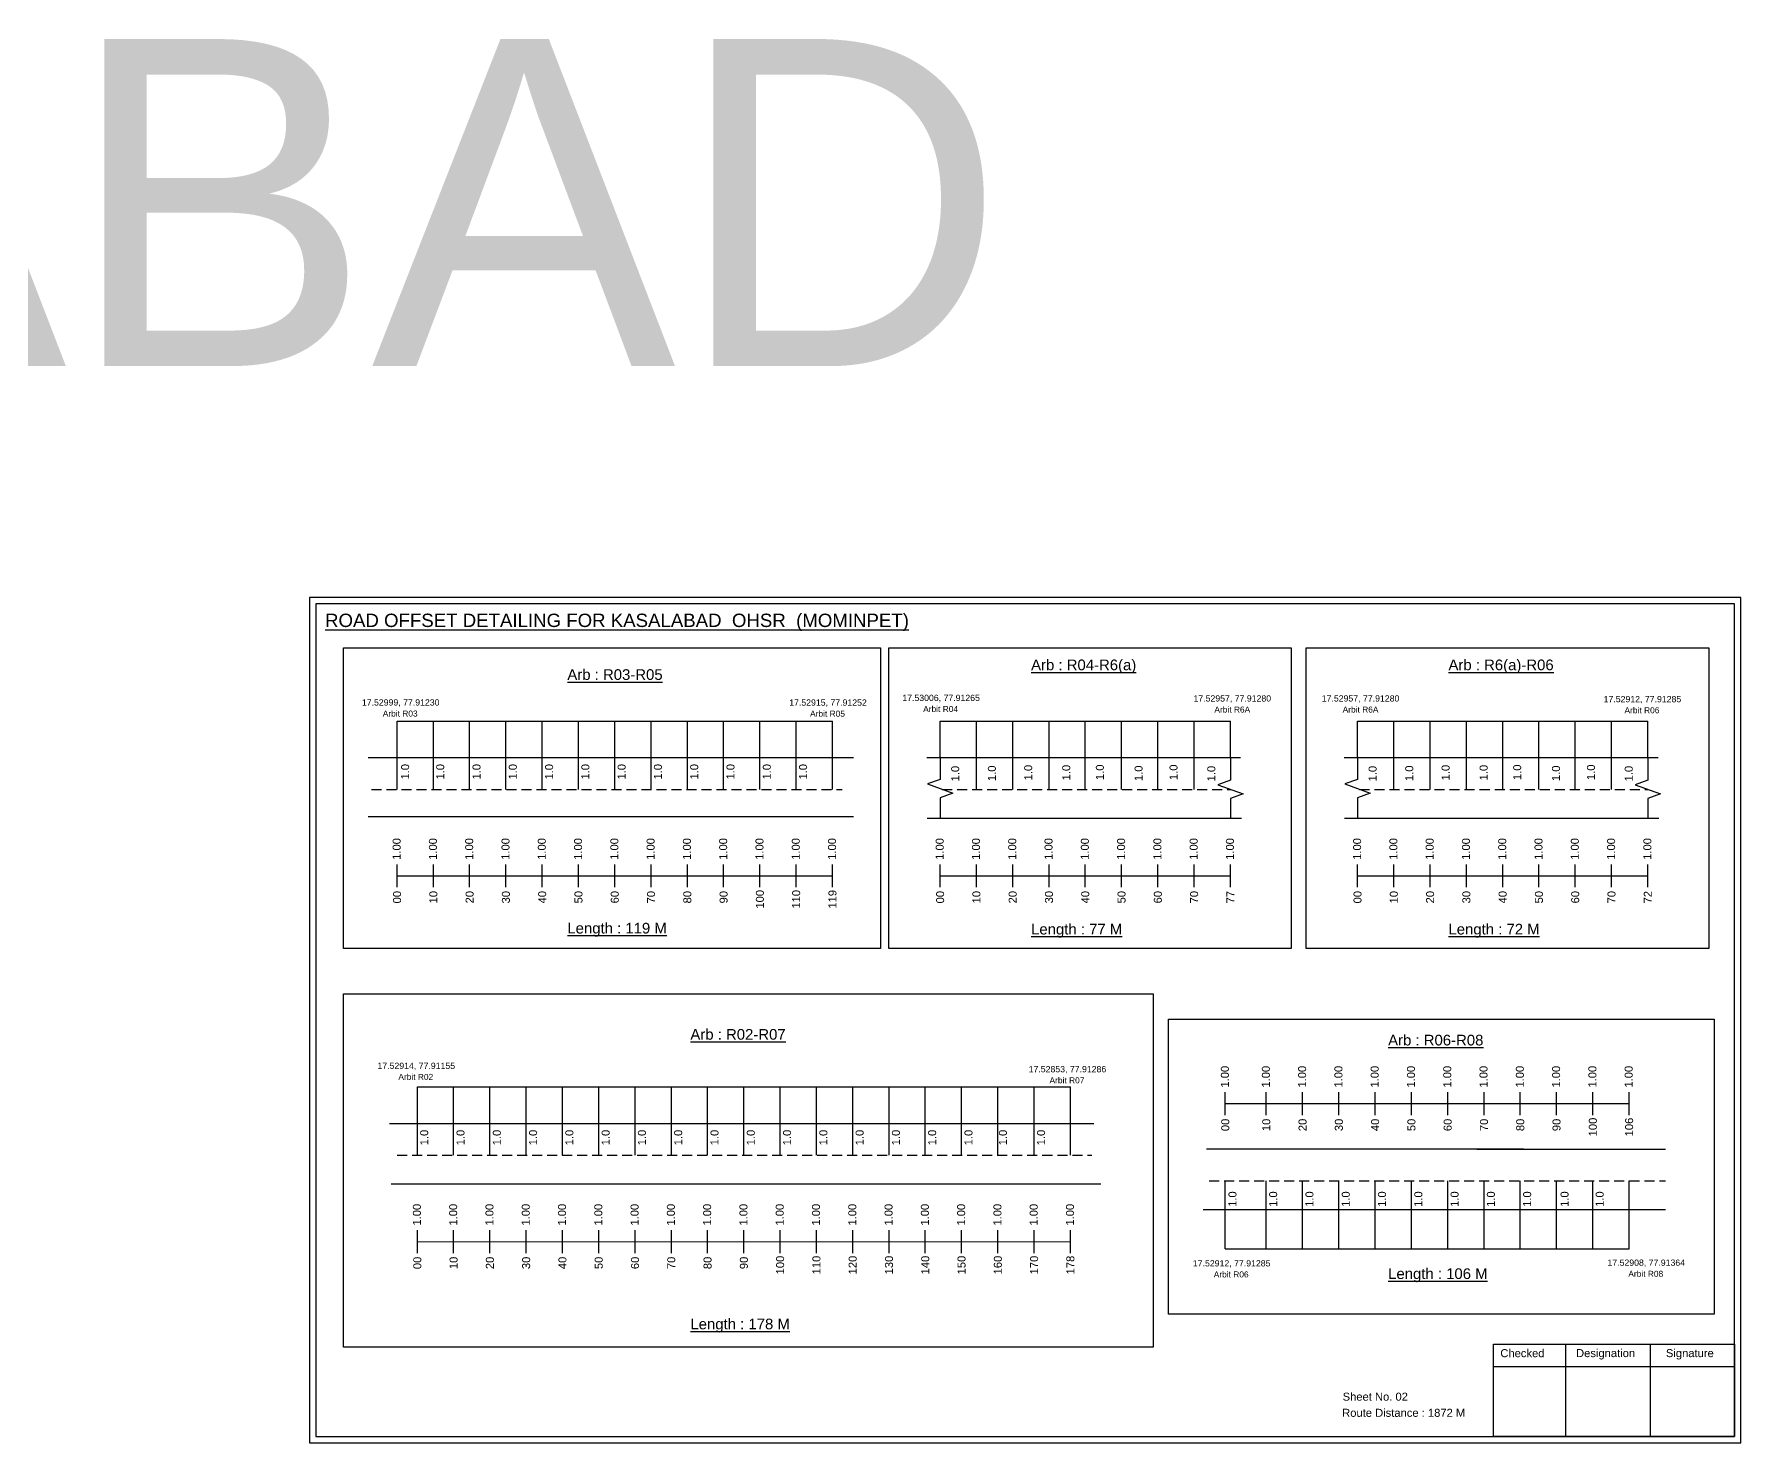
# Model space of a CAD drawing. Header units: inches. Extents: x 1281 to 4707, y 164 to 1513.
# Drawn here: x 1921 to 2560, y 164 to 692 of the extents above; entities that cross this region are included whole.
import ezdxf

# ---------------------------------------------------------------- set-up
doc = ezdxf.new("R2010")
doc.units = ezdxf.units.IN
doc.header["$MEASUREMENT"] = 0
doc.linetypes.add('DASHED2', pattern=[0.375, 0.25, -0.125])
doc.layers.add('PDF_Geometry', color=7, linetype='Continuous')
doc.layers.add('PDF_Text', color=5, linetype='Continuous')
doc.styles.add('PDF Arial', font='arial.ttf')
doc.styles.get("Standard").update_dxf_attribs({"font": 'arial.ttf'})

msp = doc.modelspace()

# ---------------------------------------------------------------- linework, layer by layer
at = {"color": 5}
for p, q in [((2056.8, 434.27), (2220, 434.27)), ((2260.36, 434.27), (2369.16, 434.27)), ((2416.82, 434.27), (2525.62, 434.27)), ((2064.4, 297.25), (2309.2, 297.25)), ((2367.24, 236.58), (2518.61, 236.58))]:
    msp.add_line(p, q, dxfattribs=at)
for p, q in [((2056.8, 408.74), (2056.8, 434.27)), ((2070.4, 408.74), (2070.4, 434.27)), ((2084, 408.74), (2084, 434.27)), ((2097.6, 408.74), (2097.6, 434.27)), ((2111.2, 408.74), (2111.2, 434.27)), ((2124.8, 408.74), (2124.8, 434.27)), ((2138.4, 408.74), (2138.4, 434.27)), ((2152, 408.74), (2152, 434.27)), ((2165.6, 408.74), (2165.6, 434.27)), ((2179.2, 408.74), (2179.2, 434.27)), ((2192.8, 408.74), (2192.8, 434.27)), ((2206.4, 408.74), (2206.4, 434.27)), ((2220, 408.74), (2220, 434.27)), ((2260.36, 420.63), (2260.36, 434.27)), ((2273.96, 408.74), (2273.96, 434.27)), ((2287.56, 408.74), (2287.56, 434.27)), ((2301.16, 408.74), (2301.16, 434.27)), ((2314.76, 408.74), (2314.76, 434.27)), ((2328.36, 408.74), (2328.36, 434.27)), ((2341.96, 408.74), (2341.96, 434.27)), ((2355.56, 408.74), (2355.56, 434.27)), ((2369.16, 420.62), (2369.16, 434.27)), ((2416.82, 420.63), (2416.82, 434.27)), ((2430.42, 408.74), (2430.42, 434.27)), ((2444.02, 408.74), (2444.02, 434.27)), ((2457.62, 408.74), (2457.62, 434.27)), ((2471.22, 408.74), (2471.22, 434.27)), ((2484.82, 408.74), (2484.82, 434.27)), ((2498.42, 408.74), (2498.42, 434.27)), ((2512.02, 408.74), (2512.02, 434.27)), ((2525.62, 420.62), (2525.62, 434.27)), ((2045.92, 420.62), (2227.83, 420.62)), ((2255.36, 420.62), (2372.98, 420.68)), ((2411.82, 420.62), (2529.43, 420.68)), ((2227.83, 398.43), (2045.92, 398.43)), ((2255.51, 397.93), (2373.29, 397.93)), ((2411.96, 397.93), (2529.74, 397.93)), ((2064.4, 271.71), (2064.4, 297.25)), ((2078, 271.71), (2078, 297.25)), ((2091.6, 271.71), (2091.6, 297.25)), ((2105.2, 271.71), (2105.2, 297.25)), ((2118.8, 271.71), (2118.8, 297.25)), ((2132.4, 271.71), (2132.4, 297.25)), ((2146, 271.71), (2146, 297.25)), ((2159.6, 271.71), (2159.6, 297.25)), ((2173.2, 271.71), (2173.2, 297.25)), ((2186.8, 271.71), (2186.8, 297.25)), ((2200.4, 271.71), (2200.4, 297.25)), ((2214, 271.71), (2214, 297.25)), ((2227.6, 271.71), (2227.6, 297.25)), ((2241.2, 271.71), (2241.2, 297.25)), ((2254.8, 271.71), (2254.8, 297.25)), ((2268.4, 271.71), (2268.4, 297.25)), ((2282, 271.71), (2282, 297.25)), ((2295.6, 271.71), (2295.6, 297.25)), ((2309.2, 271.71), (2309.2, 297.25)), ((2053.9, 283.6), (2317.94, 283.6)), ((2479.01, 273.99), (2360.15, 273.99)), ((2461.53, 273.99), (2532.21, 273.99)), ((2054.57, 260.91), (2320.56, 260.91)), ((2367.24, 236.58), (2367.24, 262.11)), ((2382.61, 236.58), (2382.61, 262.11)), ((2396.21, 236.58), (2396.21, 262.11)), ((2409.81, 236.58), (2409.81, 262.11)), ((2423.41, 236.58), (2423.41, 262.11)), ((2437.01, 236.58), (2437.01, 262.11)), ((2450.61, 236.58), (2450.61, 262.11)), ((2464.21, 236.58), (2464.21, 262.11)), ((2477.81, 236.58), (2477.81, 262.11)), ((2491.41, 236.58), (2491.41, 262.11)), ((2505.01, 236.58), (2505.01, 262.11)), ((2518.61, 236.58), (2518.61, 262.11)), ((2358.95, 251.31), (2532.21, 251.31))]:
    msp.add_line(p, q)
at = {"linetype": 'DASHED2', "ltscale": 15}
for p, q in [((2047.19, 408.74), (2223.61, 408.74)), ((2261.12, 408.74), (2369.16, 408.74)), ((2417.58, 408.74), (2525.62, 408.74)), ((2056.78, 271.71), (2317.21, 271.71)), ((2361.18, 262.11), (2532.21, 262.11))]:
    msp.add_line(p, q, dxfattribs=at)
at = {"color": 217, "true_color": 0x93278f}
for p, q in [((2056.8, 372.04), (2056.8, 380.59)), ((2070.4, 372.04), (2070.4, 380.59)), ((2084, 372.04), (2084, 380.59)), ((2097.6, 372.04), (2097.6, 380.59)), ((2111.2, 372.04), (2111.2, 380.59)), ((2124.8, 372.04), (2124.8, 380.59)), ((2138.4, 372.04), (2138.4, 380.59)), ((2152, 372.04), (2152, 380.59)), ((2165.6, 372.04), (2165.6, 380.59)), ((2179.2, 372.04), (2179.2, 380.59)), ((2192.8, 372.04), (2192.8, 380.59)), ((2206.4, 372.04), (2206.4, 380.59)), ((2220, 372.04), (2220, 380.59)), ((2260.36, 372.04), (2260.36, 380.59)), ((2273.96, 372.04), (2273.96, 380.59)), ((2287.56, 372.04), (2287.56, 380.59)), ((2301.16, 372.04), (2301.16, 380.59)), ((2314.76, 372.04), (2314.76, 380.59)), ((2328.36, 372.04), (2328.36, 380.59)), ((2341.96, 372.04), (2341.96, 380.59)), ((2355.56, 372.04), (2355.56, 380.59)), ((2369.16, 372.04), (2369.16, 380.59)), ((2416.82, 372.04), (2416.82, 380.59)), ((2430.42, 372.04), (2430.42, 380.59)), ((2444.02, 372.04), (2444.02, 380.59)), ((2457.62, 372.04), (2457.62, 380.59)), ((2471.22, 372.04), (2471.22, 380.59)), ((2484.82, 372.04), (2484.82, 380.59)), ((2498.42, 372.04), (2498.42, 380.59)), ((2512.02, 372.04), (2512.02, 380.59)), ((2525.62, 372.04), (2525.62, 380.59)), ((2056.8, 376.31), (2220, 376.34)), ((2260.36, 376.31), (2369.16, 376.31)), ((2416.82, 376.31), (2525.62, 376.31)), ((2367.24, 286.72), (2367.24, 295.28)), ((2382.61, 286.72), (2382.61, 295.28)), ((2396.21, 286.72), (2396.21, 295.28)), ((2409.81, 286.72), (2409.81, 295.28)), ((2423.41, 286.72), (2423.41, 295.28)), ((2437.01, 286.72), (2437.01, 295.28)), ((2450.61, 286.72), (2450.61, 295.28)), ((2464.21, 286.72), (2464.21, 295.28)), ((2477.81, 286.72), (2477.81, 295.28)), ((2491.41, 286.72), (2491.41, 295.28)), ((2505.01, 286.72), (2505.01, 295.28)), ((2518.61, 286.72), (2518.61, 295.28)), ((2367.24, 290.99), (2518.61, 290.99)), ((2064.4, 235.01), (2064.4, 243.57)), ((2078, 235.01), (2078, 243.57)), ((2091.6, 235.01), (2091.6, 243.57)), ((2105.2, 235.01), (2105.2, 243.57)), ((2118.8, 235.01), (2118.8, 243.57)), ((2132.4, 235.01), (2132.4, 243.57)), ((2146, 235.01), (2146, 243.57)), ((2159.6, 235.01), (2159.6, 243.57)), ((2173.2, 235.01), (2173.2, 243.57)), ((2186.8, 235.01), (2186.8, 243.57)), ((2200.4, 235.01), (2200.4, 243.57)), ((2214, 235.01), (2214, 243.57)), ((2227.6, 235.01), (2227.6, 243.57)), ((2241.2, 235.01), (2241.2, 243.57)), ((2254.8, 235.01), (2254.8, 243.57)), ((2268.4, 235.01), (2268.4, 243.57)), ((2282, 235.01), (2282, 243.57)), ((2295.6, 235.01), (2295.6, 243.57)), ((2309.2, 235.01), (2309.2, 243.57)), ((2064.4, 239.28), (2309.2, 239.33))]:
    msp.add_line(p, q, dxfattribs=at)
for points in [[(2036.71, 461.76), (2237.94, 461.76), (2237.94, 349.08), (2036.71, 349.08)], [(2241.13, 461.76), (2391.98, 461.76), (2391.98, 349.08), (2241.13, 349.08)], [(2397.59, 461.76), (2548.44, 461.76), (2548.44, 349.08), (2397.59, 349.08)], [(2036.71, 332.09), (2340.22, 332.09), (2340.22, 199.72), (2036.71, 199.72)], [(2345.92, 322.66), (2550.48, 322.66), (2550.48, 212.17), (2345.92, 212.17)]]:
    msp.add_lwpolyline(points, close=True)
at = {"linetype": 'Continuous'}
for points in [[(2260.34, 420.9), (2260.34, 412.47), (2255.6, 410.75), (2265.08, 407.29), (2260.34, 405.57), (2260.34, 398.22)], [(2369.16, 420.62), (2369.16, 412.19), (2364.42, 410.46), (2373.9, 407.01), (2369.16, 405.28), (2369.16, 397.93)], [(2416.8, 420.9), (2416.8, 412.47), (2412.05, 410.75), (2421.54, 407.29), (2416.8, 405.57), (2416.8, 398.22)], [(2525.62, 420.62), (2525.62, 412.19), (2520.87, 410.46), (2530.36, 407.01), (2525.62, 405.28), (2525.62, 397.93)]]:
    msp.add_lwpolyline(points, dxfattribs=at)
at = {"layer": 'PDF_Geometry'}
for points in [[(2024.01, 480.63), (2024.01, 163.92), (2560.49, 163.92), (2560.49, 480.63)], [(2026.34, 478.3), (2026.34, 166.34), (2558.07, 166.34), (2558.07, 478.3)]]:
    msp.add_lwpolyline(points, close=True, dxfattribs=at)
at = {"layer": 'PDF_Geometry', "color": 242, "true_color": 0xcc1f26}
msp.add_lwpolyline([(2558.07, 166.24), (2467.72, 166.24), (2467.72, 200.86), (2558.07, 200.86)], close=True, dxfattribs=at)
for points in [[(2494.71, 200.86), (2494.71, 166.24)], [(2526.43, 200.86), (2526.43, 166.24)], [(2467.72, 192.48), (2558.07, 192.48)]]:
    msp.add_lwpolyline(points, dxfattribs=at)

# ---------------------------------------------------------------- texts
for s, height, p in [('KASALABAD', 122.535, (1266.98, 567.31)), ('Sheet No. 02', 3, (2411.22, 179.72)), ('Route Distance : 1872 M', 3, (2411.04, 173.67))]:
    msp.add_text(s, height=height).set_placement(p)
at = {"color": 242, "true_color": 0xcd2027}
for s, height, p in [('%%UROAD OFFSET DETAILING FOR KASALABAD  OHSR  (MOMINPET)', 5, (2029.79, 469.56)), ('%%UArb : R04-R6(a)', 4, (2294.44, 453.37)), ('%%UArb : R6(a)-R06', 4, (2450.89, 453.37)), ('%%UArb : R03-R05', 4, (2120.62, 449.74)), ('%%ULength : 119 M', 4, (2120.62, 354.74)), ('%%ULength : 77 M', 4, (2294.44, 354.37)), ('%%ULength : 72 M', 4, (2450.89, 354.37)), ('%%UArb : R02-R07', 4, (2166.74, 314.95)), ('%%UArb : R06-R08', 4, (2428.27, 312.8)), ('%%ULength : 106 M', 4, (2428.27, 225.3)), ('%%ULength : 178 M', 4, (2166.74, 206.45))]:
    msp.add_text(s, height=height, dxfattribs=at).set_placement(p)
at = {"color": 5}
for s, height, p in [('17.52999, 77.91230', 2.34, (2043.61, 440.14)), ('17.52915, 77.91252', 2.34, (2203.78, 440.09)), ('17.53006, 77.91265', 2.34, (2246.17, 441.84)), ('17.52957, 77.91280', 2.34, (2355.32, 441.65)), ('17.52957, 77.91280', 2.34, (2403.4, 441.65)), ('17.52912, 77.91285', 2.34, (2509.05, 441.38)), ('Arbit R03', 2.246, (2051.43, 436.02)), ('Arbit R05', 2.246, (2211.6, 435.96)), ('Arbit R04', 2.246, (2253.99, 437.71)), ('Arbit R6A', 2.246, (2363.14, 437.52)), ('Arbit R6A', 2.246, (2411.22, 437.52)), ('Arbit R06', 2.246, (2516.87, 437.25)), ('17.52914, 77.91155', 2.34, (2049.45, 304.01)), ('Arbit R02', 2.246, (2057.27, 299.89)), ('17.52853, 77.91286', 2.34, (2293.53, 302.75)), ('Arbit R07', 2.246, (2301.35, 298.62)), ('17.52912, 77.91285', 2.34, (2355.08, 230.01)), ('17.52908, 77.91364', 2.34, (2510.48, 230.25)), ('Arbit R06', 2.246, (2362.9, 225.89)), ('Arbit R08', 2.246, (2518.3, 226.12))]:
    msp.add_text(s, height=height, dxfattribs=at).set_placement(p)
for p in [(2061.31, 412.41), (2074.47, 412.41), (2088.07, 412.41), (2101.67, 412.41), (2115.27, 412.41), (2128.87, 412.41), (2142.47, 412.41), (2156.07, 412.41), (2169.67, 412.41), (2183.27, 412.41), (2196.87, 412.41), (2210.47, 412.41), (2267.49, 411.72), (2281.24, 411.85), (2294.86, 412.11), (2309.12, 412.11), (2321.71, 412.23), (2336.23, 411.85), (2349.33, 412.23), (2363.49, 411.73), (2423.95, 411.72), (2437.69, 411.85), (2451.31, 412.11), (2465.57, 412.11), (2478.16, 412.23), (2492.68, 411.85), (2505.79, 412.23), (2519.95, 411.73), (2068.47, 275.39), (2082.07, 275.39), (2095.67, 275.39), (2109.27, 275.39), (2122.87, 275.39), (2136.47, 275.39), (2150.07, 275.39), (2163.67, 275.39), (2177.27, 275.39), (2190.87, 275.39), (2204.47, 275.39), (2218.07, 275.39), (2231.67, 275.39), (2245.27, 275.39), (2258.87, 275.39), (2272.47, 275.39), (2285.38, 275.39), (2299.67, 275.39), (2371.42, 252.31), (2386.68, 252.31), (2400.28, 252.31), (2413.88, 252.31), (2427.48, 252.31), (2441.08, 252.31), (2454.68, 252.31), (2468.28, 252.31), (2481.88, 252.31), (2495.9, 252.31), (2509.08, 252.31)]:
    msp.add_text('1.0', height=3, rotation=90).set_placement(p)
at = {"color": 217, "true_color": 0x93278f}
for s, p in [('1.00', (2058.13, 382.33)), ('1.00', (2071.73, 382.33)), ('1.00', (2085.33, 382.33)), ('1.00', (2098.93, 382.33)), ('1.00', (2112.53, 382.33)), ('1.00', (2126.13, 382.33)), ('1.00', (2139.73, 382.33)), ('1.00', (2153.33, 382.33)), ('1.00', (2166.93, 382.33)), ('1.00', (2180.53, 382.33)), ('1.00', (2194.13, 382.33)), ('1.00', (2207.73, 382.33)), ('1.00', (2221.33, 382.34)), ('1.00', (2261.68, 382.33)), ('1.00', (2275.28, 382.33)), ('1.00', (2288.88, 382.33)), ('1.00', (2302.48, 382.33)), ('1.00', (2316.08, 382.33)), ('1.00', (2329.68, 382.33)), ('1.00', (2343.28, 382.33)), ('1.00', (2356.88, 382.33)), ('1.00', (2370.48, 382.33)), ('1.00', (2418.14, 382.33)), ('1.00', (2431.74, 382.33)), ('1.00', (2445.34, 382.33)), ('1.00', (2458.94, 382.33)), ('1.00', (2472.54, 382.33)), ('1.00', (2486.14, 382.33)), ('1.00', (2499.74, 382.33)), ('1.00', (2513.34, 382.33)), ('1.00', (2526.94, 382.33)), ('00', (2058.28, 366.01)), ('10', (2071.88, 366.01)), ('20', (2085.48, 366.01)), ('30', (2099.08, 366.01)), ('40', (2112.68, 366.01)), ('50', (2126.28, 366.01)), ('60', (2139.88, 366.01)), ('70', (2153.48, 366.01)), ('80', (2167.08, 366.01)), ('90', (2180.68, 366.01)), ('100', (2194.28, 364.06)), ('110', (2207.88, 364.06)), ('119', (2221.48, 364.06)), ('00', (2261.84, 366.01)), ('10', (2275.44, 366.01)), ('20', (2289.04, 366.01)), ('30', (2302.64, 366.01)), ('40', (2316.24, 366.01)), ('50', (2329.84, 366.01)), ('60', (2343.44, 366.01)), ('70', (2357.04, 366.01)), ('77', (2370.64, 366.01)), ('00', (2418.29, 366.01)), ('10', (2431.89, 366.01)), ('20', (2445.49, 366.01)), ('30', (2459.09, 366.01)), ('40', (2472.69, 366.01)), ('50', (2486.29, 366.01)), ('60', (2499.89, 366.01)), ('70', (2513.49, 366.01)), ('72', (2527.09, 366.01)), ('1.00', (2368.57, 297.01)), ('1.00', (2383.93, 297.01)), ('1.00', (2397.53, 297.01)), ('1.00', (2411.13, 297.01)), ('1.00', (2424.73, 297.01)), ('1.00', (2438.33, 297.01)), ('1.00', (2451.93, 297.01)), ('1.00', (2465.53, 297.01)), ('1.00', (2479.13, 297.01)), ('1.00', (2492.73, 297.01)), ('1.00', (2506.33, 297.01)), ('1.00', (2519.93, 297.01)), ('00', (2368.72, 280.69)), ('10', (2384.09, 280.69)), ('20', (2397.69, 280.69)), ('30', (2411.29, 280.69)), ('40', (2424.89, 280.69)), ('50', (2438.49, 280.69)), ('60', (2452.09, 280.69)), ('70', (2465.69, 280.69)), ('80', (2479.29, 280.69)), ('90', (2492.89, 280.69)), ('100', (2506.49, 278.74)), ('106', (2520.09, 278.74)), ('1.00', (2065.72, 245.31)), ('1.00', (2079.32, 245.31)), ('1.00', (2092.92, 245.31)), ('1.00', (2106.52, 245.31)), ('1.00', (2120.12, 245.31)), ('1.00', (2133.72, 245.31)), ('1.00', (2147.32, 245.31)), ('1.00', (2160.92, 245.31)), ('1.00', (2174.52, 245.31)), ('1.00', (2188.12, 245.31)), ('1.00', (2201.72, 245.31)), ('1.00', (2215.32, 245.31)), ('1.00', (2228.92, 245.31)), ('1.00', (2242.52, 245.31)), ('1.00', (2256.12, 245.31)), ('1.00', (2269.72, 245.31)), ('1.00', (2283.32, 245.31)), ('1.00', (2296.92, 245.31)), ('1.00', (2310.52, 245.31)), ('00', (2065.87, 228.99)), ('10', (2079.47, 228.99)), ('20', (2093.07, 228.99)), ('30', (2106.67, 228.99)), ('40', (2120.27, 228.99)), ('50', (2133.87, 228.99)), ('60', (2147.47, 228.99)), ('70', (2161.07, 228.99)), ('80', (2174.67, 228.99)), ('90', (2188.27, 228.99)), ('100', (2201.87, 227.03)), ('110', (2215.47, 227.03)), ('120', (2229.07, 227.03)), ('130', (2242.67, 227.03)), ('140', (2256.27, 227.03)), ('150', (2269.87, 227.03)), ('160', (2283.47, 227.03)), ('170', (2297.07, 227.03)), ('178', (2310.67, 227.03))]:
    msp.add_text(s, height=3, rotation=90, dxfattribs=at).set_placement(p)
at = {"layer": 'PDF_Text', "color": 7, "attachment_point": 7, "style": 'PDF Arial'}
for s, insert, char_height in [('Checked', (2470.33, 195.97), 3.001), ('Designation', (2498.71, 195.13), 3.0006), ('Signature', (2532.39, 195.13), 3.001)]:
    msp.add_mtext(s, dxfattribs=dict(at, insert=insert, char_height=char_height))

doc.saveas('drawing.dxf')
